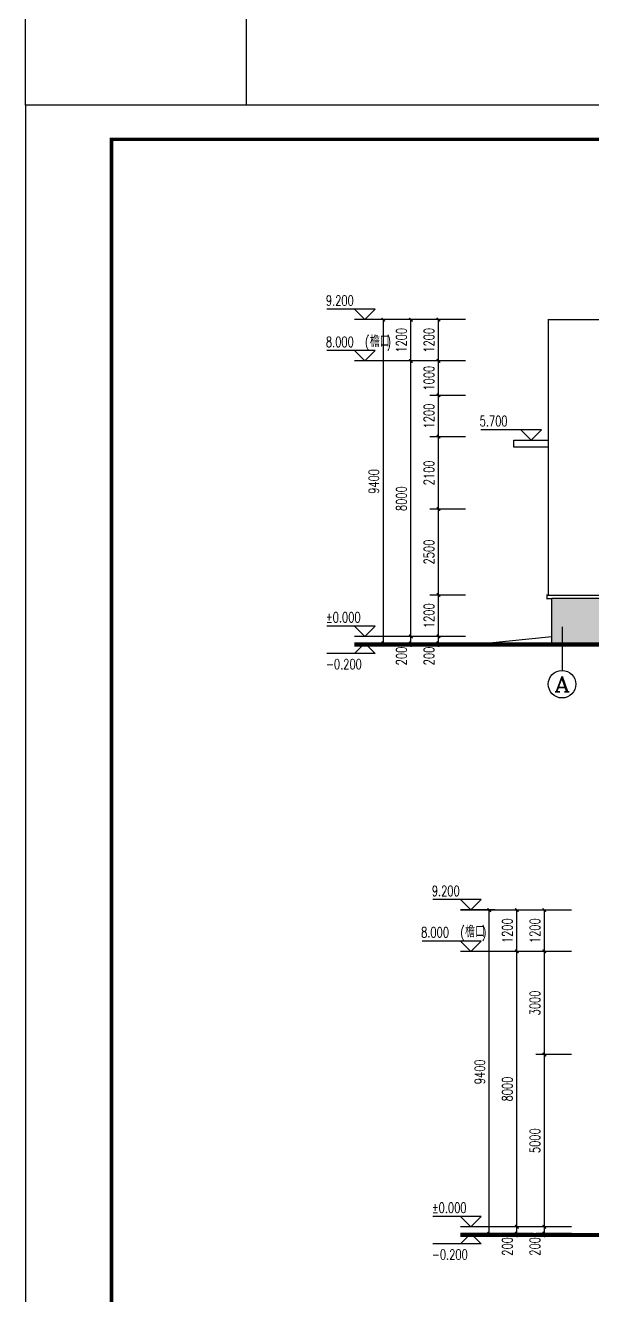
# Model space of a CAD drawing. Extents: x 4796190 to 4921527, y -485691 to -238224.
# Drawn here: x 4821277 to 4837747, y -460874 to -423979 of the extents above; entities that cross this region are included whole.
import ezdxf
from ezdxf.enums import TextEntityAlignment as Align

# ---------------------------------------------------------------- set-up
doc = ezdxf.new("R2010")
doc.units = 0
doc.header["$LTSCALE"] = 1000
doc.header["$MEASUREMENT"] = 0
doc.layers.get('0').update_dxf_attribs({"linetype": 'CONTINUOUS'})
doc.layers.get('Defpoints').update_dxf_attribs({"linetype": 'CONTINUOUS'})
doc.layers.add('_0', color=7, linetype='CONTINUOUS', lineweight=25)
for name, color, linetype in [('AXIS', 3, 'CONTINUOUS'), ('AXIS_TEXT', 7, 'CONTINUOUS'), ('DIM_ELEV', 3, 'CONTINUOUS'), ('PUB_DIM', 3, 'CONTINUOUS'), ('PUB_TEXT', 7, 'CONTINUOUS'), ('PUB_TITLE', 4, 'CONTINUOUS'), ('填充', 251, 'CONTINUOUS')]:
    doc.layers.add(name, color=color, linetype=linetype)
doc.styles.add('_TCH_AXIS', font='COMPLEX', dxfattribs={"bigfont": 'GBCBIG'})
doc.styles.add('_TCH_DIM', font='SIMPLEX', dxfattribs={"bigfont": 'GBCBIG'})
doc.styles.add('_TCH_DIM_T3', font='SIMPLEX', dxfattribs={"width": 0.705882, "bigfont": 'GBCBIG'})
doc.dimstyles.new('_TCH_ARCH&&100', dxfattribs={"dimtxt": 297.5, "dimasz": 100, "dimexe": 250, "dimexo": 300, "dimgap": 126.25, "dimtad": 1, "dimdec": 0, "dimzin": 0, "dimdsep": 46, "dimtxsty": '_TCH_DIM_T3', "dimblk": 'ARCHTICK', "dimcen": 0.09, "dimclrt": 7, "dimazin": 2, "dimtfac": 1, "dimtdec": 0, "dimtix": 1, "dimtmove": 2, "dimatfit": 3, "dimfxl": 0, "dimtolj": 1, "dimtzin": 0, "dimarcsym": 0})

# ---------------------------------------------------------------- blocks, each defined once
blk = doc.blocks.new('_ArchTick')
at = {"color": 0, "linetype": 'ByBlock', "const_width": 0.4}
blk.add_lwpolyline([(-0.5, -0.5), (0.5, 0.5)], dxfattribs=at)
blk = doc.blocks.new('*D93')
at = {"layer": 'Defpoints', "color": 0}
for p in [(4833271, -432526), (4834358, -432526), (4834358, -433726)]:
    blk.add_point(p, dxfattribs=at)
at = {"layer": 'PUB_DIM', "color": 0, "lineweight": -2}
for p, q in [((4834058, -432526), (4833021, -432526)), ((4833271, -433726), (4833271, -432526)), ((4834058, -433726), (4833021, -433726))]:
    blk.add_line(p, q, dxfattribs=at)
at = {"layer": 'PUB_DIM', "color": 0, "lineweight": -2, "xscale": 100, "yscale": 100, "zscale": 100}
for p, rotation in [((4833271, -432526), 90), ((4833271, -433726), 270)]:
    blk.add_blockref('_ArchTick', p, dxfattribs=dict(at, rotation=rotation))
at = {"layer": 'PUB_DIM', "color": 7, "insert": (4832996, -433126), "char_height": 297.5, "attachment_point": 5, "rotation": 90, "style": '_TCH_DIM_T3'}
blk.add_mtext('\\A1;1200', dxfattribs=at)
blk = doc.blocks.new('*D94')
at = {"layer": 'Defpoints', "color": 0}
for p in [(4833271, -433726), (4834358, -433726), (4834358, -434726)]:
    blk.add_point(p, dxfattribs=at)
at = {"layer": 'PUB_DIM', "color": 0, "lineweight": -2}
for p, q in [((4834058, -433726), (4833021, -433726)), ((4833271, -434726), (4833271, -433726)), ((4834058, -434726), (4833021, -434726))]:
    blk.add_line(p, q, dxfattribs=at)
at = {"layer": 'PUB_DIM', "color": 0, "lineweight": -2, "xscale": 100, "yscale": 100, "zscale": 100}
for p, rotation in [((4833271, -433726), 90), ((4833271, -434726), 270)]:
    blk.add_blockref('_ArchTick', p, dxfattribs=dict(at, rotation=rotation))
at = {"layer": 'PUB_DIM', "color": 7, "insert": (4832996, -434226), "char_height": 297.5, "attachment_point": 5, "rotation": 90, "style": '_TCH_DIM_T3'}
blk.add_mtext('\\A1;1000', dxfattribs=at)
blk = doc.blocks.new('*D95')
at = {"layer": 'Defpoints', "color": 0}
for p in [(4833271, -434726), (4834358, -434726), (4834358, -435927)]:
    blk.add_point(p, dxfattribs=at)
at = {"layer": 'PUB_DIM', "color": 0, "lineweight": -2}
for p, q in [((4834058, -434726), (4833021, -434726)), ((4833271, -435927), (4833271, -434726)), ((4834058, -435927), (4833021, -435927))]:
    blk.add_line(p, q, dxfattribs=at)
at = {"layer": 'PUB_DIM', "color": 0, "lineweight": -2, "xscale": 100, "yscale": 100, "zscale": 100}
for p, rotation in [((4833271, -434726), 90), ((4833271, -435927), 270)]:
    blk.add_blockref('_ArchTick', p, dxfattribs=dict(at, rotation=rotation))
at = {"layer": 'PUB_DIM', "color": 7, "insert": (4832996, -435326), "char_height": 297.5, "attachment_point": 5, "rotation": 90, "style": '_TCH_DIM_T3'}
blk.add_mtext('\\A1;1200', dxfattribs=at)
blk = doc.blocks.new('*D96')
at = {"layer": 'Defpoints', "color": 0}
for p in [(4833271, -435927), (4834358, -435927), (4834358, -438027)]:
    blk.add_point(p, dxfattribs=at)
at = {"layer": 'PUB_DIM', "color": 0, "lineweight": -2}
for p, q in [((4834058, -435927), (4833021, -435927)), ((4833271, -438027), (4833271, -435927)), ((4834058, -438027), (4833021, -438027))]:
    blk.add_line(p, q, dxfattribs=at)
at = {"layer": 'PUB_DIM', "color": 0, "lineweight": -2, "xscale": 100, "yscale": 100, "zscale": 100}
for p, rotation in [((4833271, -435927), 90), ((4833271, -438027), 270)]:
    blk.add_blockref('_ArchTick', p, dxfattribs=dict(at, rotation=rotation))
at = {"layer": 'PUB_DIM', "color": 7, "insert": (4832996, -436977), "char_height": 297.5, "attachment_point": 5, "rotation": 90, "style": '_TCH_DIM_T3'}
blk.add_mtext('\\A1;2100', dxfattribs=at)
blk = doc.blocks.new('*D97')
at = {"layer": 'Defpoints', "color": 0}
for p in [(4833271, -438027), (4834358, -438027), (4834358, -440526)]:
    blk.add_point(p, dxfattribs=at)
at = {"layer": 'PUB_DIM', "color": 0, "lineweight": -2}
for p, q in [((4834058, -438027), (4833021, -438027)), ((4833271, -440526), (4833271, -438027)), ((4834058, -440526), (4833021, -440526))]:
    blk.add_line(p, q, dxfattribs=at)
at = {"layer": 'PUB_DIM', "color": 0, "lineweight": -2, "xscale": 100, "yscale": 100, "zscale": 100}
for p, rotation in [((4833271, -438027), 90), ((4833271, -440526), 270)]:
    blk.add_blockref('_ArchTick', p, dxfattribs=dict(at, rotation=rotation))
at = {"layer": 'PUB_DIM', "color": 7, "insert": (4832996, -439276), "char_height": 297.5, "attachment_point": 5, "rotation": 90, "style": '_TCH_DIM_T3'}
blk.add_mtext('\\A1;2500', dxfattribs=at)
blk = doc.blocks.new('*D98')
at = {"layer": 'Defpoints', "color": 0}
for p in [(4833271, -440526), (4834358, -440526), (4834358, -441726)]:
    blk.add_point(p, dxfattribs=at)
at = {"layer": 'PUB_DIM', "color": 0, "lineweight": -2}
for p, q in [((4834058, -440526), (4833021, -440526)), ((4833271, -441726), (4833271, -440526)), ((4834058, -441726), (4833021, -441726))]:
    blk.add_line(p, q, dxfattribs=at)
at = {"layer": 'PUB_DIM', "color": 0, "lineweight": -2, "xscale": 100, "yscale": 100, "zscale": 100}
for p, rotation in [((4833271, -440526), 90), ((4833271, -441726), 270)]:
    blk.add_blockref('_ArchTick', p, dxfattribs=dict(at, rotation=rotation))
at = {"layer": 'PUB_DIM', "color": 7, "insert": (4832996, -441126), "char_height": 297.5, "attachment_point": 5, "rotation": 90, "style": '_TCH_DIM_T3'}
blk.add_mtext('\\A1;1200', dxfattribs=at)
blk = doc.blocks.new('*D99')
at = {"layer": 'Defpoints', "color": 0}
for p in [(4833271, -441726), (4834358, -441726), (4834358, -441926)]:
    blk.add_point(p, dxfattribs=at)
at = {"layer": 'PUB_DIM', "color": 0, "lineweight": -2}
for p, q in [((4833271, -441726), (4833271, -441626)), ((4834058, -441726), (4833021, -441726)), ((4834058, -441926), (4833021, -441926)), ((4833271, -441926), (4833271, -441726)), ((4833271, -441926), (4833271, -442026))]:
    blk.add_line(p, q, dxfattribs=at)
at = {"layer": 'PUB_DIM', "color": 0, "lineweight": -2, "xscale": 100, "yscale": 100, "zscale": 100}
for p, rotation in [((4833271, -441726), 270), ((4833271, -441926), 90)]:
    blk.add_blockref('_ArchTick', p, dxfattribs=dict(at, rotation=rotation))
at = {"layer": 'PUB_DIM', "color": 7, "insert": (4832996, -442296), "char_height": 297.5, "attachment_point": 5, "rotation": 90, "style": '_TCH_DIM_T3'}
blk.add_mtext('\\A1;200', dxfattribs=at)
blk = doc.blocks.new('*D100')
at = {"layer": 'Defpoints', "color": 0}
for p in [(4831671, -432526), (4833258, -432526), (4833258, -441926)]:
    blk.add_point(p, dxfattribs=at)
at = {"layer": 'PUB_DIM', "color": 0, "lineweight": -2}
for p, q in [((4832958, -432526), (4831421, -432526)), ((4831671, -441926), (4831671, -432526)), ((4832958, -441926), (4831421, -441926))]:
    blk.add_line(p, q, dxfattribs=at)
at = {"layer": 'PUB_DIM', "color": 0, "lineweight": -2, "xscale": 100, "yscale": 100, "zscale": 100}
for p, rotation in [((4831671, -432526), 90), ((4831671, -441926), 270)]:
    blk.add_blockref('_ArchTick', p, dxfattribs=dict(at, rotation=rotation))
at = {"layer": 'PUB_DIM', "color": 7, "insert": (4831396, -437226), "char_height": 297.5, "attachment_point": 5, "rotation": 90, "style": '_TCH_DIM_T3'}
blk.add_mtext('\\A1;9400', dxfattribs=at)
blk = doc.blocks.new('*D101')
at = {"layer": 'Defpoints', "color": 0}
for p in [(4832471, -432526), (4833258, -432526), (4833258, -433726)]:
    blk.add_point(p, dxfattribs=at)
at = {"layer": 'PUB_DIM', "color": 0, "lineweight": -2}
for p, q in [((4832958, -432526), (4832221, -432526)), ((4832471, -433726), (4832471, -432526)), ((4832958, -433726), (4832221, -433726))]:
    blk.add_line(p, q, dxfattribs=at)
at = {"layer": 'PUB_DIM', "color": 0, "lineweight": -2, "xscale": 100, "yscale": 100, "zscale": 100}
for p, rotation in [((4832471, -432526), 90), ((4832471, -433726), 270)]:
    blk.add_blockref('_ArchTick', p, dxfattribs=dict(at, rotation=rotation))
at = {"layer": 'PUB_DIM', "color": 7, "insert": (4832196, -433126), "char_height": 297.5, "attachment_point": 5, "rotation": 90, "style": '_TCH_DIM_T3'}
blk.add_mtext('\\A1;1200', dxfattribs=at)
blk = doc.blocks.new('*D102')
at = {"layer": 'Defpoints', "color": 0}
for p in [(4832471, -433726), (4833258, -433726), (4833258, -441726)]:
    blk.add_point(p, dxfattribs=at)
at = {"layer": 'PUB_DIM', "color": 0, "lineweight": -2}
for p, q in [((4832958, -433726), (4832221, -433726)), ((4832471, -441726), (4832471, -433726)), ((4832958, -441726), (4832221, -441726))]:
    blk.add_line(p, q, dxfattribs=at)
at = {"layer": 'PUB_DIM', "color": 0, "lineweight": -2, "xscale": 100, "yscale": 100, "zscale": 100}
for p, rotation in [((4832471, -433726), 90), ((4832471, -441726), 270)]:
    blk.add_blockref('_ArchTick', p, dxfattribs=dict(at, rotation=rotation))
at = {"layer": 'PUB_DIM', "color": 7, "insert": (4832196, -437726), "char_height": 297.5, "attachment_point": 5, "rotation": 90, "style": '_TCH_DIM_T3'}
blk.add_mtext('\\A1;8000', dxfattribs=at)
blk = doc.blocks.new('*D103')
at = {"layer": 'Defpoints', "color": 0}
for p in [(4832471, -441726), (4833258, -441726), (4833258, -441926)]:
    blk.add_point(p, dxfattribs=at)
at = {"layer": 'PUB_DIM', "color": 0, "lineweight": -2}
for p, q in [((4832471, -441726), (4832471, -441626)), ((4832958, -441726), (4832221, -441726)), ((4832958, -441926), (4832221, -441926)), ((4832471, -441926), (4832471, -441726)), ((4832471, -441926), (4832471, -442026))]:
    blk.add_line(p, q, dxfattribs=at)
at = {"layer": 'PUB_DIM', "color": 0, "lineweight": -2, "xscale": 100, "yscale": 100, "zscale": 100}
for p, rotation in [((4832471, -441726), 270), ((4832471, -441926), 90)]:
    blk.add_blockref('_ArchTick', p, dxfattribs=dict(at, rotation=rotation))
at = {"layer": 'PUB_DIM', "color": 7, "insert": (4832196, -442296), "char_height": 297.5, "attachment_point": 5, "rotation": 90, "style": '_TCH_DIM_T3'}
blk.add_mtext('\\A1;200', dxfattribs=at)
blk = doc.blocks.new('*D205')
at = {"layer": 'Defpoints', "color": 0}
for p in [(4836347, -449675), (4837434, -449675), (4837434, -450875)]:
    blk.add_point(p, dxfattribs=at)
at = {"layer": 'PUB_DIM', "color": 0, "lineweight": -2}
for p, q in [((4837134, -449675), (4836097, -449675)), ((4836347, -450875), (4836347, -449675)), ((4837134, -450875), (4836097, -450875))]:
    blk.add_line(p, q, dxfattribs=at)
at = {"layer": 'PUB_DIM', "color": 0, "lineweight": -2, "xscale": 100, "yscale": 100, "zscale": 100}
for p, rotation in [((4836347, -449675), 90), ((4836347, -450875), 270)]:
    blk.add_blockref('_ArchTick', p, dxfattribs=dict(at, rotation=rotation))
at = {"layer": 'PUB_DIM', "color": 7, "insert": (4836072, -450275), "char_height": 297.5, "attachment_point": 5, "rotation": 90, "style": '_TCH_DIM_T3'}
blk.add_mtext('\\A1;1200', dxfattribs=at)
blk = doc.blocks.new('*D206')
at = {"layer": 'Defpoints', "color": 0}
for p in [(4836347, -450875), (4837434, -450875), (4837434, -453875)]:
    blk.add_point(p, dxfattribs=at)
at = {"layer": 'PUB_DIM', "color": 0, "lineweight": -2}
for p, q in [((4837134, -450875), (4836097, -450875)), ((4836347, -453875), (4836347, -450875)), ((4837134, -453875), (4836097, -453875))]:
    blk.add_line(p, q, dxfattribs=at)
at = {"layer": 'PUB_DIM', "color": 0, "lineweight": -2, "xscale": 100, "yscale": 100, "zscale": 100}
for p, rotation in [((4836347, -450875), 90), ((4836347, -453875), 270)]:
    blk.add_blockref('_ArchTick', p, dxfattribs=dict(at, rotation=rotation))
at = {"layer": 'PUB_DIM', "color": 7, "insert": (4836072, -452375), "char_height": 297.5, "attachment_point": 5, "rotation": 90, "style": '_TCH_DIM_T3'}
blk.add_mtext('\\A1;3000', dxfattribs=at)
blk = doc.blocks.new('*D207')
at = {"layer": 'Defpoints', "color": 0}
for p in [(4836347, -453875), (4837434, -453875), (4837434, -458875)]:
    blk.add_point(p, dxfattribs=at)
at = {"layer": 'PUB_DIM', "color": 0, "lineweight": -2}
for p, q in [((4837134, -453875), (4836097, -453875)), ((4836347, -458875), (4836347, -453875)), ((4837134, -458875), (4836097, -458875))]:
    blk.add_line(p, q, dxfattribs=at)
at = {"layer": 'PUB_DIM', "color": 0, "lineweight": -2, "xscale": 100, "yscale": 100, "zscale": 100}
for p, rotation in [((4836347, -453875), 90), ((4836347, -458875), 270)]:
    blk.add_blockref('_ArchTick', p, dxfattribs=dict(at, rotation=rotation))
at = {"layer": 'PUB_DIM', "color": 7, "insert": (4836072, -456375), "char_height": 297.5, "attachment_point": 5, "rotation": 90, "style": '_TCH_DIM_T3'}
blk.add_mtext('\\A1;5000', dxfattribs=at)
blk = doc.blocks.new('*D208')
at = {"layer": 'Defpoints', "color": 0}
for p in [(4836347, -458875), (4837434, -458875), (4837434, -459075)]:
    blk.add_point(p, dxfattribs=at)
at = {"layer": 'PUB_DIM', "color": 0, "lineweight": -2}
for p, q in [((4837134, -458875), (4836097, -458875)), ((4836347, -458875), (4836347, -458775)), ((4836347, -459075), (4836347, -458875)), ((4837134, -459075), (4836097, -459075)), ((4836347, -459075), (4836347, -459175))]:
    blk.add_line(p, q, dxfattribs=at)
at = {"layer": 'PUB_DIM', "color": 0, "lineweight": -2, "xscale": 100, "yscale": 100, "zscale": 100}
for p, rotation in [((4836347, -458875), 270), ((4836347, -459075), 90)]:
    blk.add_blockref('_ArchTick', p, dxfattribs=dict(at, rotation=rotation))
at = {"layer": 'PUB_DIM', "color": 7, "insert": (4836072, -459445), "char_height": 297.5, "attachment_point": 5, "rotation": 90, "style": '_TCH_DIM_T3'}
blk.add_mtext('\\A1;200', dxfattribs=at)
blk = doc.blocks.new('*D209')
at = {"layer": 'Defpoints', "color": 0}
for p in [(4834747, -449675), (4836334, -449675), (4836334, -459075)]:
    blk.add_point(p, dxfattribs=at)
at = {"layer": 'PUB_DIM', "color": 0, "lineweight": -2}
for p, q in [((4836034, -449675), (4834497, -449675)), ((4834747, -459075), (4834747, -449675)), ((4836034, -459075), (4834497, -459075))]:
    blk.add_line(p, q, dxfattribs=at)
at = {"layer": 'PUB_DIM', "color": 0, "lineweight": -2, "xscale": 100, "yscale": 100, "zscale": 100}
for p, rotation in [((4834747, -449675), 90), ((4834747, -459075), 270)]:
    blk.add_blockref('_ArchTick', p, dxfattribs=dict(at, rotation=rotation))
at = {"layer": 'PUB_DIM', "color": 7, "insert": (4834472, -454375), "char_height": 297.5, "attachment_point": 5, "rotation": 90, "style": '_TCH_DIM_T3'}
blk.add_mtext('\\A1;9400', dxfattribs=at)
blk = doc.blocks.new('*D210')
at = {"layer": 'Defpoints', "color": 0}
for p in [(4835547, -449675), (4836334, -449675), (4836334, -450875)]:
    blk.add_point(p, dxfattribs=at)
at = {"layer": 'PUB_DIM', "color": 0, "lineweight": -2}
for p, q in [((4836034, -449675), (4835297, -449675)), ((4835547, -450875), (4835547, -449675)), ((4836034, -450875), (4835297, -450875))]:
    blk.add_line(p, q, dxfattribs=at)
at = {"layer": 'PUB_DIM', "color": 0, "lineweight": -2, "xscale": 100, "yscale": 100, "zscale": 100}
for p, rotation in [((4835547, -449675), 90), ((4835547, -450875), 270)]:
    blk.add_blockref('_ArchTick', p, dxfattribs=dict(at, rotation=rotation))
at = {"layer": 'PUB_DIM', "color": 7, "insert": (4835272, -450275), "char_height": 297.5, "attachment_point": 5, "rotation": 90, "style": '_TCH_DIM_T3'}
blk.add_mtext('\\A1;1200', dxfattribs=at)
blk = doc.blocks.new('*D211')
at = {"layer": 'Defpoints', "color": 0}
for p in [(4835547, -450875), (4836334, -450875), (4836334, -458875)]:
    blk.add_point(p, dxfattribs=at)
at = {"layer": 'PUB_DIM', "color": 0, "lineweight": -2}
for p, q in [((4836034, -450875), (4835297, -450875)), ((4835547, -458875), (4835547, -450875)), ((4836034, -458875), (4835297, -458875))]:
    blk.add_line(p, q, dxfattribs=at)
at = {"layer": 'PUB_DIM', "color": 0, "lineweight": -2, "xscale": 100, "yscale": 100, "zscale": 100}
for p, rotation in [((4835547, -450875), 90), ((4835547, -458875), 270)]:
    blk.add_blockref('_ArchTick', p, dxfattribs=dict(at, rotation=rotation))
at = {"layer": 'PUB_DIM', "color": 7, "insert": (4835272, -454875), "char_height": 297.5, "attachment_point": 5, "rotation": 90, "style": '_TCH_DIM_T3'}
blk.add_mtext('\\A1;8000', dxfattribs=at)
blk = doc.blocks.new('*D212')
at = {"layer": 'Defpoints', "color": 0}
for p in [(4835547, -458875), (4836334, -458875), (4836334, -459075)]:
    blk.add_point(p, dxfattribs=at)
at = {"layer": 'PUB_DIM', "color": 0, "lineweight": -2}
for p, q in [((4836034, -458875), (4835297, -458875)), ((4835547, -458875), (4835547, -458775)), ((4835547, -459075), (4835547, -458875)), ((4836034, -459075), (4835297, -459075)), ((4835547, -459075), (4835547, -459175))]:
    blk.add_line(p, q, dxfattribs=at)
at = {"layer": 'PUB_DIM', "color": 0, "lineweight": -2, "xscale": 100, "yscale": 100, "zscale": 100}
for p, rotation in [((4835547, -458875), 270), ((4835547, -459075), 90)]:
    blk.add_blockref('_ArchTick', p, dxfattribs=dict(at, rotation=rotation))
at = {"layer": 'PUB_DIM', "color": 7, "insert": (4835272, -459445), "char_height": 297.5, "attachment_point": 5, "rotation": 90, "style": '_TCH_DIM_T3'}
blk.add_mtext('\\A1;200', dxfattribs=at)

msp = doc.modelspace()

# ---------------------------------------------------------------- hatches: boundary and pattern name
at = {"layer": '填充', "linetype": 'ByBlock', "lineweight": 100}
h = msp.add_hatch(dxfattribs=at)
h.set_pattern_fill('AR-B816C', color=256, scale=200)
h.set_pattern_definition([(0, (-6385217.26, 301693.9), (245.692378, 245.692378), [479.867928, -11.51682]), (0, (-6385462.95, 301705.42), (245.692378, 245.692378), [479.867928, -11.51682]), (90, (-6385217.26, 301693.9), (-245.692378, 245.692378), [-257.20918, 234.175548]), (90, (-6385228.78, 301693.9), (-245.692378, 245.692378), [-257.20918, 234.175548])])
h.paths.add_polyline_path([(4855159.8, -441926.4), (4855159.8, -440626.4), (4836559.8, -440626.4), (4836559.8, -441926.4)])

# ---------------------------------------------------------------- linework, layer by layer
msp.add_lwpolyline([(4836459.8, -436226.4), (4835459.8, -436226.4), (4835459.8, -436026.4), (4836459.8, -436026.4)])
at = {"layer": '_0', "color": 0}
for p, q in [((4836459.8, -440526.4), (4855259.8, -440526.4)), ((4855159.8, -440626.4), (4836559.8, -440626.4)), ((4860887.8, -441926.4), (4830831.7, -441926.4)), ((4834659.8, -441926.4), (4836559.8, -441726.4)), ((4833907.9, -459075.1), (4857752.5, -459075.1))]:
    msp.add_line(p, q, dxfattribs=at)
msp.add_lwpolyline([(4821277.2, -422737.3), (4827689.6, -422737.3), (4827689.6, -426290.7), (4821277.2, -426290.7)], close=True, dxfattribs=at)
for points, const_width in [([(4855159.8, -441926.4), (4855159.8, -440626.4), (4855299.8, -440626.4), (4855299.8, -440526.4), (4855259.8, -440526.4), (4855259.8, -432523.9), (4836459.8, -432523.9), (4836459.8, -440526.4), (4836419.8, -440526.4), (4836419.8, -440626.4), (4836559.8, -440626.4), (4836559.8, -441926.4)], 40), ([(4860887.8, -441976.4), (4830831.7, -441976.4)], 100), ([(4833907.9, -459125.1), (4857752.5, -459125.1)], 100)]:
    msp.add_lwpolyline(points, dxfattribs=dict(at, const_width=const_width))
at = {"layer": 'AXIS', "color": 0}
msp.add_line((4836859.8, -441446.9), (4836859.8, -442715), dxfattribs=at)
msp.add_circle((4836859.8, -443115), 400, dxfattribs=at)
at = {"layer": 'DIM_ELEV'}
for p, q in [((4831431.7, -432223.9), (4830032.8, -432223.9)), ((4831131.7, -432523.9), (4830831.7, -432223.9)), ((4831131.7, -432523.9), (4831431.7, -432223.9)), ((4831831.7, -432523.9), (4830831.7, -432523.9)), ((4831431.7, -433426.4), (4830032.8, -433426.4)), ((4831131.7, -433726.4), (4830831.7, -433426.4)), ((4831131.7, -433726.4), (4831431.7, -433426.4)), ((4831831.7, -433726.4), (4830831.7, -433726.4)), ((4836259.8, -435726.4), (4834497.9, -435726.4)), ((4835959.8, -436026.4), (4835659.8, -435726.4)), ((4835959.8, -436026.4), (4836259.8, -435726.4)), ((4831431.7, -441426.4), (4830032.8, -441426.4)), ((4831131.7, -441726.4), (4830831.7, -441426.4)), ((4831131.7, -441726.4), (4831431.7, -441426.4)), ((4832260.4, -441726.4), (4830831.7, -441726.4)), ((4831131.7, -441926.4), (4830831.7, -442226.4)), ((4831831.7, -441926.4), (4830831.7, -441926.4)), ((4831131.7, -441926.4), (4831431.7, -442226.4)), ((4831431.7, -442226.4), (4830032.8, -442226.4)), ((4834507.9, -449372.6), (4833109, -449372.6)), ((4834207.9, -449672.6), (4833907.9, -449372.6)), ((4834207.9, -449672.6), (4834507.9, -449372.6)), ((4834907.9, -449672.6), (4833907.9, -449672.6)), ((4834507.9, -450575.1), (4832797, -450575.1)), ((4834207.9, -450875.1), (4833907.9, -450575.1)), ((4834207.9, -450875.1), (4834507.9, -450575.1)), ((4834907.9, -450875.1), (4833907.9, -450875.1)), ((4834507.9, -458575.1), (4833109, -458575.1)), ((4834207.9, -458875.1), (4833907.9, -458575.1)), ((4834207.9, -458875.1), (4834507.9, -458575.1)), ((4835336.5, -458875.1), (4833907.9, -458875.1)), ((4834207.9, -459075.1), (4833907.9, -459375.1)), ((4834907.9, -459075.1), (4833907.9, -459075.1)), ((4834207.9, -459075.1), (4834507.9, -459375.1)), ((4834507.9, -459375.1), (4833109, -459375.1))]:
    msp.add_line(p, q, dxfattribs=at)
at = {"layer": 'PUB_DIM'}
for p, q in [((4833758.2, -432525.9), (4830831.7, -432525.9)), ((4833758.2, -433726.4), (4830831.7, -433726.4)), ((4833758.2, -441726.4), (4830831.7, -441726.4)), ((4836834.4, -449674.6), (4833907.9, -449674.6)), ((4836834.4, -450875.1), (4833907.9, -450875.1)), ((4836834.4, -458875.1), (4833907.9, -458875.1))]:
    msp.add_line(p, q, dxfattribs=at)
at = {"layer": 'PUB_TITLE', "color": 4}
msp.add_lwpolyline([(4821277.2, -485690.7), (4905377.2, -485690.7), (4905377.2, -426290.7), (4821277.2, -426290.7)], close=True, dxfattribs=at)
at = {"layer": 'PUB_TITLE', "color": 4, "const_width": 100}
msp.add_lwpolyline([(4823777.2, -484690.7), (4904377.2, -484690.7), (4904377.2, -427290.7), (4823777.2, -427290.7)], close=True, dxfattribs=at)

# ---------------------------------------------------------------- texts
at = {"layer": 'AXIS_TEXT', "color": 0, "style": '_TCH_AXIS', "width": 1.166667}
msp.add_text('A', height=452.5, dxfattribs=at).set_placement((4836633.5, -443341.3), (4837086, -443341.3), align=Align.FIT)
at = {"layer": 'PUB_TEXT', "style": '_TCH_DIM', "width": 0.705882}
for s, p in [('9.200', (4830002.8, -432118.9)), ('8.000', (4830002.8, -433321.4)), ('(', (4831140.8, -433321.4)), (')', (4831772.3, -433321.4)), ('5.700', (4834467.9, -435621.4)), ('%%P0.000', (4830002.8, -441321.4)), ('-0.200', (4830002.8, -442681.4)), ('9.200', (4833079, -449267.6)), ('(', (4833905, -450470.1)), (')', (4834536.5, -450470.1)), ('8.000', (4832767, -450470.1)), ('%%P0.000', (4833079, -458470.1)), ('-0.200', (4833079, -459830.1))]:
    msp.add_text(s, height=297.5, dxfattribs=at).set_placement(p)
at = {"layer": 'PUB_TEXT', "style": '_TCH_DIM'}
for p in [(4831280.8, -433321.4), (4834045, -450470.1)]:
    msp.add_text('檐口', height=337.59, dxfattribs=at).set_placement(p)

# ---------------------------------------------------------------- dimensions: what is measured, and where the dimension line sits
at = {"layer": 'PUB_DIM'}
for p1, p2, distance, picture, middle in [((4833258.2328, -441926.4222), (4833258.2328, -432525.9284), 1587.7287, '*D100', (4831395.5042, -437226.1753)), ((4833258.2328, -433726.4222), (4833258.2328, -432525.9284), 787.7287, '*D101', (4832195.5042, -433126.1753)), ((4834358.2328, -433726.4222), (4834358.2328, -432525.9284), 1087.7287, '*D93', (4832995.5042, -433126.1753)), ((4833258.2, -441726.4), (4833258.2, -433726.4), 787.7, '*D102', (4832195.5, -437726.4)), ((4834358.2, -434726.4), (4834358.2, -433726.4), 1087.7, '*D94', (4832995.5, -434226.4)), ((4834358.2, -435926.5), (4834358.2, -434726.4), 1087.7, '*D95', (4832995.5, -435326.5)), ((4834358.2, -438026.5), (4834358.2, -435926.5), 1087.7, '*D96', (4832995.5, -436976.5)), ((4834358.2, -440526.4), (4834358.2, -438026.5), 1087.7, '*D97', (4832995.5, -439276.5)), ((4834358.2, -441726.4), (4834358.2, -440526.4), 1087.7, '*D98', (4832995.5, -441126.4)), ((4836334.3828, -459075.0822), (4836334.3828, -449674.5884), 1587.7287, '*D209', (4834471.6542, -454374.8353)), ((4836334.3828, -450875.0822), (4836334.3828, -449674.5884), 787.7287, '*D210', (4835271.6542, -450274.8353)), ((4837434.3828, -450875.0822), (4837434.3828, -449674.5884), 1087.7287, '*D205', (4836071.6542, -450274.8353)), ((4836334.4, -458875.1), (4836334.4, -450875.1), 787.7, '*D211', (4835271.7, -454875.1)), ((4837434.4, -453875.1), (4837434.4, -450875.1), 1087.7, '*D206', (4836071.7, -452375.1)), ((4837434.4, -458875.1), (4837434.4, -453875.1), 1087.7, '*D207', (4836071.7, -456375.1))]:
    dim = msp.add_aligned_dim(p1=p1, p2=p2, distance=distance, dimstyle='_TCH_ARCH&&100', dxfattribs=at)
    dim.commit()
    dim.dimension.update_dxf_attribs({"geometry": picture, "text_midpoint": middle})
for base, p1, p2, picture, middle in [((4832470.5, -441726.4), (4833258.2, -441926.4), (4833258.2, -441726.4), '*D103', (4832195.5, -442296.4)), ((4833270.5, -441726.4), (4834358.2, -441926.4), (4834358.2, -441726.4), '*D99', (4832995.5, -442296.4)), ((4835546.7, -458875.1), (4836334.4, -459075.1), (4836334.4, -458875.1), '*D212', (4835271.7, -459445.1)), ((4836346.7, -458875.1), (4837434.4, -459075.1), (4837434.4, -458875.1), '*D208', (4836071.7, -459445.1))]:
    dim = msp.add_linear_dim(base=base, p1=p1, p2=p2, angle=90, dimstyle='_TCH_ARCH&&100', dxfattribs=at)
    dim.commit()
    dim.dimension.update_dxf_attribs({"geometry": picture, "text_midpoint": middle, "dimtype": 129})

doc.saveas('drawing.dxf')
